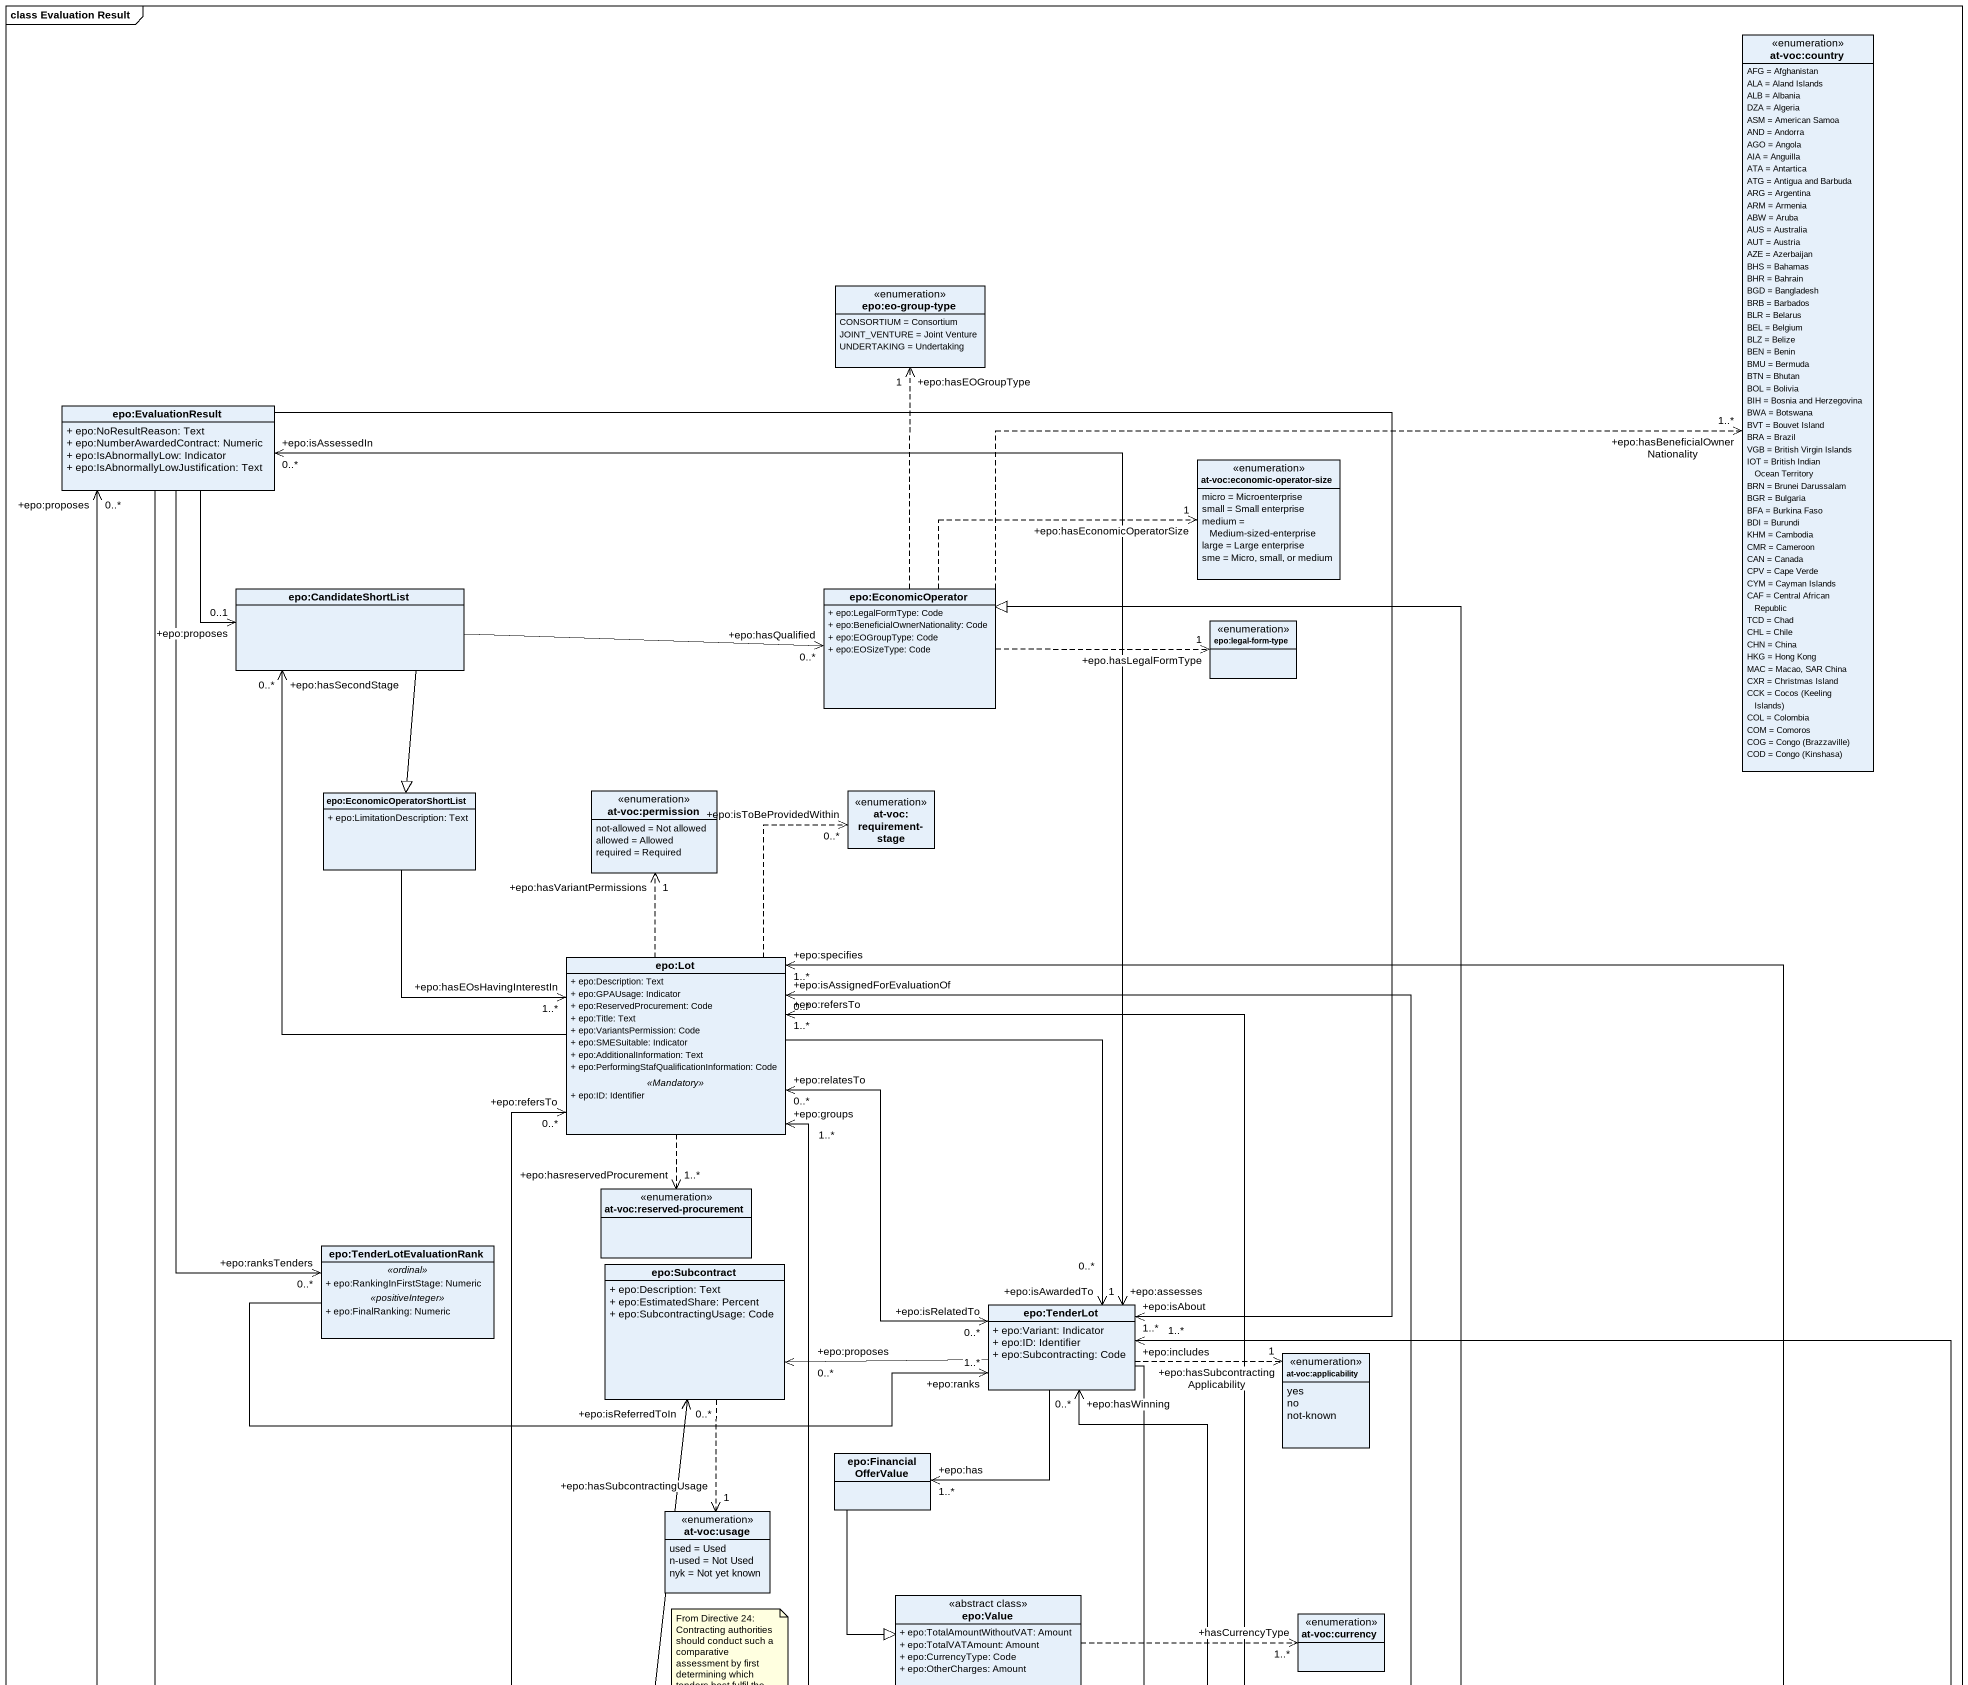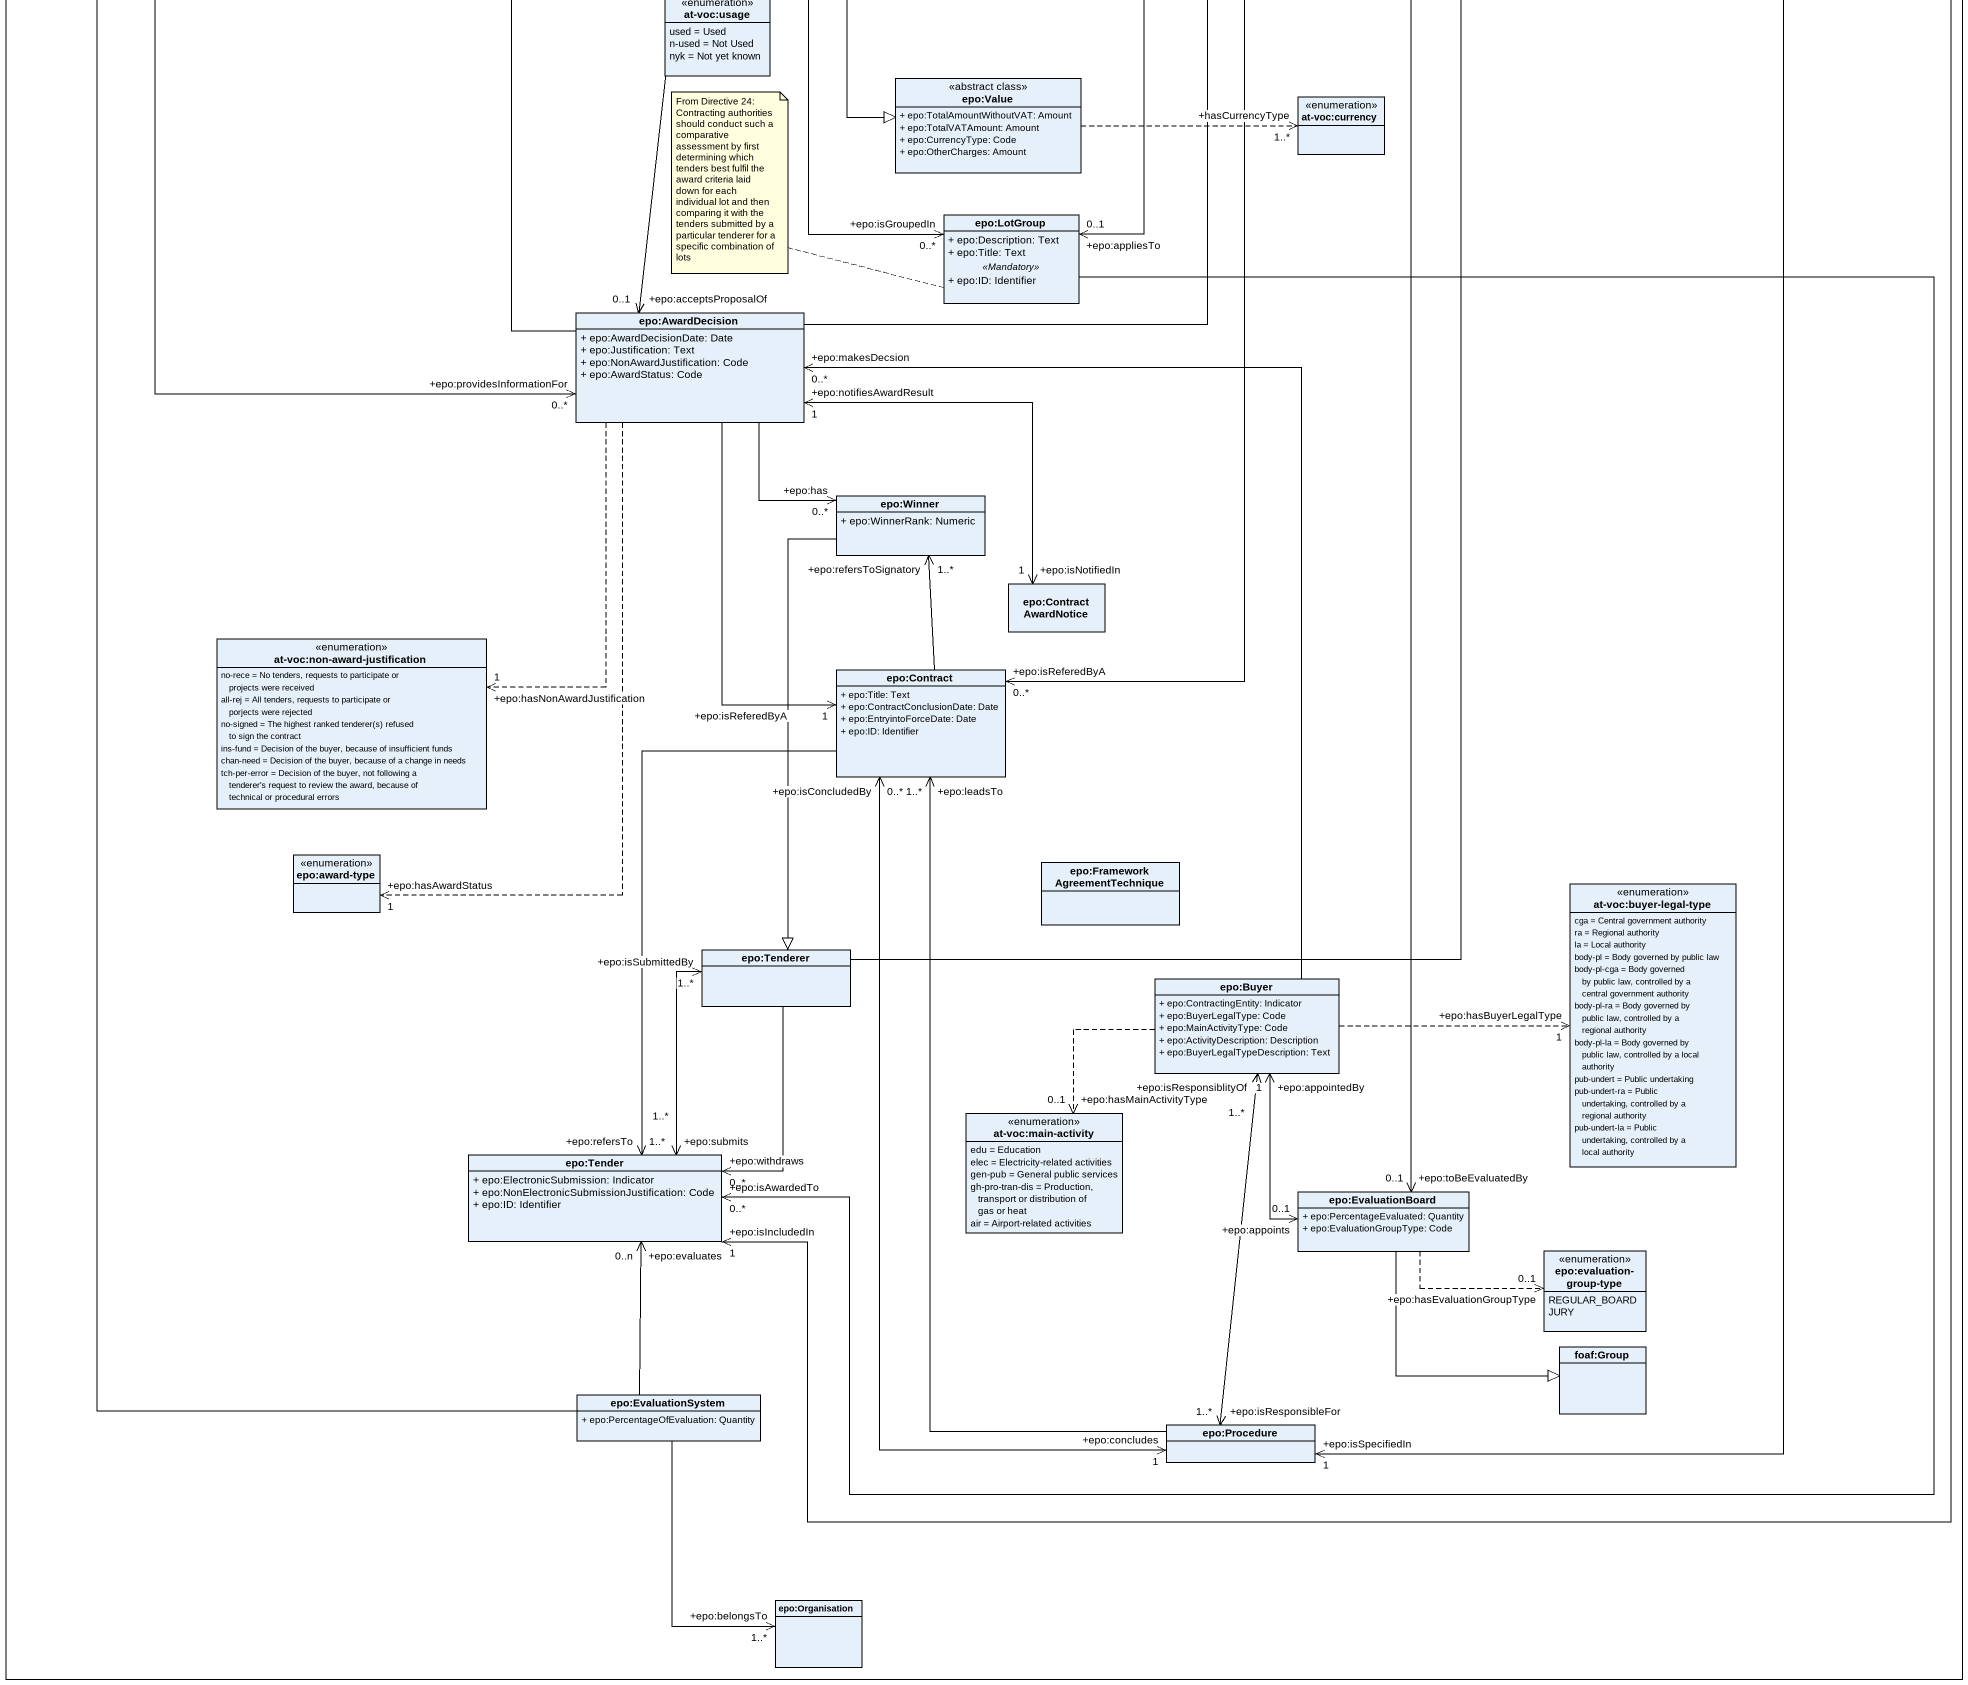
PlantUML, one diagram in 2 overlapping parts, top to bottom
@startuml
mainframe class Evaluation Result
hide circle
hide empty members
skinparam classAttributeIconSize 0
enum "at-voc:country" as at_voc_country {
  AFG = Afghanistan
  ALA = Aland Islands
  ALB = Albania
  DZA = Algeria
  ASM = American Samoa
  AND = Andorra
  AGO = Angola
  AIA = Anguilla
  ATA = Antartica
  ATG = Antigua and Barbuda
  ARG = Argentina
  ARM = Armenia
  ABW = Aruba
  AUS = Australia
  AUT = Austria
  AZE = Azerbaijan
  BHS = Bahamas
  BHR = Bahrain
  BGD = Bangladesh
  BRB = Barbados
  BLR = Belarus
  BEL = Belgium
  BLZ = Belize
  BEN = Benin
  BMU = Bermuda
  BTN = Bhutan
  BOL = Bolivia
  BIH = Bosnia and Herzegovina
  BWA = Botswana
  BVT = Bouvet Island
  BRA = Brazil
  VGB = British Virgin Islands
  IOT = British Indian Ocean Territory
  BRN = Brunei Darussalam
  BGR = Bulgaria
  BFA = Burkina Faso
  BDI = Burundi
  KHM = Cambodia
  CMR = Cameroon
  CAN = Canada
  CPV = Cape Verde
  CYM = Cayman Islands
  CAF = Central African Republic
  TCD = Chad
  CHL = Chile
  CHN = China
  HKG = Hong Kong
  MAC = Macao, SAR China
  CXR = Christmas Island
  {field} CCK = Cocos (Keeling Islands)
  COL = Colombia
  COM = Comoros
  {field} COG = Congo (Brazzaville)
  {field} COD = Congo (Kinshasa)
}
enum "epo:eo-group-type" as epo_eo_group_type {
  CONSORTIUM = Consortium
  JOINT_VENTURE = Joint Venture
  UNDERTAKING = Undertaking
}
class "epo:EvaluationResult" as epo_EvaluationResult {
  + epo:NoResultReason: Text
  + epo:NumberAwardedContract: Numeric
  + epo:IsAbnormallyLow: Indicator
  + epo:IsAbnormallyLowJustification: Text
}
enum "at-voc:economic-operator-size" as at_voc_economic_operator {
  micro = Microenterprise
  small = Small enterprise
  medium = Medium-sized-enterprise
  large = Large enterprise
  sme = Micro, small, or medium
}
class "epo:CandidateShortList" as epo_CandidateShortList
class "epo:EconomicOperator" as epo_EconomicOperator {
  + epo:LegalFormType: Code
  + epo:BeneficialOwnerNationality: Code
  + epo:EOGroupType: Code
  + epo:EOSizeType: Code
}
enum "epo:legal-form-type" as epo_legal_form_type
class "epo:EconomicOperatorShortList" as epo_EconomicOperatorShortLis {
  + epo:LimitationDescription: Text
}
enum "at-voc:permission" as at_voc_permission {
  not-allowed = Not allowed
  allowed = Allowed
  required = Required
}
enum "at-voc:requirement-stage" as at_voc_requirement_stage
class "epo:Lot" as epo_Lot {
  + epo:Description: Text
  + epo:GPAUsage: Indicator
  + epo:ReservedProcurement: Code
  + epo:Title: Text
  + epo:VariantsPermission: Code
  + epo:SMESuitable: Indicator
  + epo:AdditionalInformation: Text
  + epo:PerformingStafQualificationInformation: Code
  .. <<Mandatory>> ..
  + epo:ID: Identifier
}
enum "at-voc:reserved-procurement" as at_voc_reserved_procurement
class "epo:TenderLotEvaluationRank" as epo_TenderLotEvaluationRank {
  .. <<ordinal>> ..
  + epo:RankingInFirstStage: Numeric
  .. <<positiveInteger>> ..
  + epo:FinalRanking: Numeric
}
class "epo:Subcontract" as epo_Subcontract {
  + epo:Description: Text
  + epo:EstimatedShare: Percent
  + epo:SubcontractingUsage: Code
}
class "epo:TenderLot" as epo_TenderLot {
  + epo:Variant: Indicator
  + epo:ID: Identifier
  + epo:Subcontracting: Code
}
enum "at-voc:applicability" as at_voc_applicability {
  yes
  no
  not-known
}
class "epo:FinancialOfferValue" as epo_FinancialOfferValue
enum "at-voc:usage" as at_voc_usage {
  used = Used
  n-used = Not Used
  nyk = Not yet known
}
class "epo:Value" as epo_Value <<abstract class>> {
  + epo:TotalAmountWithoutVAT: Amount
  + epo:TotalVATAmount: Amount
  + epo:CurrencyType: Code
  + epo:OtherCharges: Amount
}
enum "at-voc:currency" as at_voc_currency
class "epo:LotGroup" as epo_LotGroup {
  + epo:Description: Text
  + epo:Title: Text
  .. <<Mandatory>> ..
  + epo:ID: Identifier
}
class "epo:AwardDecision" as epo_AwardDecision {
  + epo:AwardDecisionDate: Date
  + epo:Justification: Text
  + epo:NonAwardJustification: Code
  + epo:AwardStatus: Code
}
class "epo:Winner" as epo_Winner {
  + epo:WinnerRank: Numeric
}
class "epo:ContractAwardNotice" as epo_ContractAwardNotice
enum "at-voc:non-award-justification" as at_voc_non_award {
  no-rece = No tenders, requests to participate or projects were received
  all-rej = All tenders, requests to participate or porjects were rejected
  {field} no-signed = The highest ranked tenderer(s) refused to sign the contract
  ins-fund = Decision of the buyer, because of insufficient funds
  chan-need = Decision of the buyer, because of a change in needs
  tch-per-error = Decision of the buyer, not following a tenderer's request to review the award, because of technical or procedural errors
}
class "epo:Contract" as epo_Contract {
  + epo:Title: Text
  + epo:ContractConclusionDate: Date
  + epo:EntryintoForceDate: Date
  + epo:ID: Identifier
}
enum "epo:award-type" as epo_award_type
class "epo:FrameworkAgreementTechnique" as epo_FrameworkAgreementTechni
enum "at-voc:buyer-legal-type" as at_voc_buyer_legal_type {
  cga = Central government authority
  ra = Regional authority
  la = Local authority
  body-pl = Body governed by public law
  body-pl-cga = Body governed by public law, controlled by a central government authority
  body-pl-ra = Body governed by public law, controlled by a regional authority
  body-pl-la = Body governed by public law, controlled by a local authority
  pub-undert = Public undertaking
  pub-undert-ra = Public undertaking, controlled by a regional authority
  pub-undert-la = Public undertaking, controlled by a local authority
}
class "epo:Tenderer" as epo_Tenderer
class "epo:Buyer" as epo_Buyer {
  + epo:ContractingEntity: Indicator
  + epo:BuyerLegalType: Code
  + epo:MainActivityType: Code
  + epo:ActivityDescription: Description
  + epo:BuyerLegalTypeDescription: Text
}
enum "at-voc:main-activity" as at_voc_main_activity {
  edu = Education
  elec = Electricity-related activities
  gen-pub = General public services
  gh-pro-tran-dis = Production, transport or distribution of gas or heat
  air = Airport-related activities
}
class "epo:Tender" as epo_Tender {
  + epo:ElectronicSubmission: Indicator
  + epo:NonElectronicSubmissionJustification: Code
  + epo:ID: Identifier
}
class "epo:EvaluationBoard" as epo_EvaluationBoard {
  + epo:PercentageEvaluated: Quantity
  + epo:EvaluationGroupType: Code
}
enum "epo:evaluation-group-type" as epo_evaluation_group_type {
  REGULAR_BOARD
  JURY
}
class "foaf:Group" as foaf_Group
class "epo:EvaluationSystem" as epo_EvaluationSystem {
  + epo:PercentageOfEvaluation: Quantity
}
class "epo:Procedure" as epo_Procedure
class "epo:Organisation" as epo_Organisation
epo_EvaluationResult --> "+epo:proposes\n0..1" epo_CandidateShortList
epo_EvaluationResult --> "+epo:ranksTenders\n0..*" epo_TenderLotEvaluationRank
epo_EvaluationResult --> "+epo:isAbout\n1..*" epo_TenderLot
epo_EvaluationResult --> "+epo:providesInformationFor\n0..*" epo_AwardDecision
epo_CandidateShortList -right-> "+epo:hasQualified\n0..*" epo_EconomicOperator
epo_CandidateShortList --|> epo_EconomicOperatorShortLis
epo_EconomicOperator .right.> "+epo:hasBeneficialOwnerNationality\n1..*" at_voc_country
epo_EconomicOperator .up.> "+epo:hasEOGroupType\n1" epo_eo_group_type
epo_EconomicOperator .right.> "+epo:hasEconomicOperatorSize\n1" at_voc_economic_operator
epo_EconomicOperator .right.> "+epo.hasLegalFormType\n1" epo_legal_form_type
epo_EconomicOperatorShortLis --> "+epo:hasEOsHavingInterestIn\n1..*" epo_Lot
epo_Lot -up-> "+epo:hasSecondStage\n0..*" epo_CandidateShortList
epo_Lot .up.> "+epo:hasVariantPermissions\n1" at_voc_permission
epo_Lot .up.> "+epo:isToBeProvidedWithin\n0..*" at_voc_requirement_stage
epo_Lot ..> "+epo:hasreservedProcurement\n1..*" at_voc_reserved_procurement
epo_Lot --> "+epo:isAwardedTo\n0..*" epo_TenderLot
epo_Lot "+epo:groups\n1..*" <--> "+epo:isGroupedIn\n0..*" epo_LotGroup
epo_TenderLotEvaluationRank -right-> "+epo:ranks\n1..*" epo_TenderLot
epo_Subcontract ..> "+epo:hasSubcontractingUsage\n1" at_voc_usage
epo_Subcontract "+epo:isReferredToIn\n0..*" <--> "+epo:acceptsProposalOf\n0..1" epo_AwardDecision
epo_TenderLot "+epo:assesses\n1" <-up-> "+epo:isAssessedIn\n0..*" epo_EvaluationResult
epo_TenderLot "+epo:isRelatedTo\n0..*" <-up-> "+epo:relatesTo\n0..*" epo_Lot
epo_TenderLot -left-> "+epo:proposes\n0..*" epo_Subcontract
epo_TenderLot .right.> "+epo:hasSubcontractingApplicability\n1" at_voc_applicability
epo_TenderLot --> "+epo:has\n1..*" epo_FinancialOfferValue
epo_TenderLot --> "+epo:appliesTo\n0..1" epo_LotGroup
epo_FinancialOfferValue --|> epo_Value
epo_Value .right.> "+hasCurrencyType\n1..*" at_voc_currency
epo_LotGroup --> "+epo:isAwardedTo\n0..*" epo_Tender
epo_AwardDecision -up-> "+epo:refersTo\n0..*" epo_Lot
epo_AwardDecision -up-> "+epo:hasWinning\n0..*" epo_TenderLot
epo_AwardDecision --> "+epo:has\n0..*" epo_Winner
epo_AwardDecision ..> "+epo:hasNonAwardJustification\n1" at_voc_non_award
epo_AwardDecision --> "+epo:isReferedByA\n1" epo_Contract
epo_AwardDecision ..> "+epo:hasAwardStatus\n1" epo_award_type
epo_Winner --|> epo_Tenderer
epo_ContractAwardNotice "+epo:isNotifiedIn\n1" <-up-> "+epo:notifiesAwardResult\n1" epo_AwardDecision
epo_Contract "+epo:isReferedByA\n0..*" <-up-> "+epo:refersTo\n1..*" epo_Lot
epo_Contract -up-> "+epo:refersToSignatory\n1..*" epo_Winner
epo_Contract --> "+epo:refersTo\n1..*" epo_Tender
epo_Tenderer -up-|> epo_EconomicOperator
epo_Tenderer --> "+epo:withdraws\n0..*" epo_Tender
epo_Tenderer "+epo:isSubmittedBy\n1..*" <--> "+epo:submits\n1..*" epo_Tender
epo_Buyer -up-> "+epo:makesDecsion\n0..*" epo_AwardDecision
epo_Buyer .right.> "+epo:hasBuyerLegalType\n1" at_voc_buyer_legal_type
epo_Buyer ..> "+epo:hasMainActivityType\n0..1" at_voc_main_activity
epo_Buyer "+epo:appointedBy\n1" <--> "+epo:appoints\n0..1" epo_EvaluationBoard
epo_Tender "+epo:isIncludedIn\n1" <-up-> "+epo:includes\n1..*" epo_TenderLot
epo_EvaluationBoard "+epo:toBeEvaluatedBy\n0..1" <-up-> "+epo:isAssignedForEvaluationOf\n0..*" epo_Lot
epo_EvaluationBoard .right.> "+epo:hasEvaluationGroupType\n0..1" epo_evaluation_group_type
epo_EvaluationBoard --|> foaf_Group
epo_EvaluationSystem -up-> "+epo:proposes\n0..*" epo_EvaluationResult
epo_EvaluationSystem -up-> "+epo:evaluates\n0..n" epo_Tender
epo_EvaluationSystem --> "+epo:belongsTo\n1..*" epo_Organisation
epo_Procedure "+epo:isSpecifiedIn\n1" <-up-> "+epo:specifies\n1..*" epo_Lot
epo_Procedure -up-> "+epo:leadsTo\n1..*" epo_Contract
epo_Procedure "+epo:concludes\n1" <-up-> "+epo:isConcludedBy\n0..*" epo_Contract
epo_Procedure "+epo:isResponsibleFor\n1..*" <-up-> "+epo:isResponsiblityOf\n1..*" epo_Buyer
note left of epo_LotGroup
  From Directive 24:
  Contracting authorities should conduct such a comparative assessment by first determining which tenders best fulfil the award criteria laid down for each individual lot and then comparing it with the tenders submitted by a particular tenderer for a specific combination of lots
end note
@enduml
